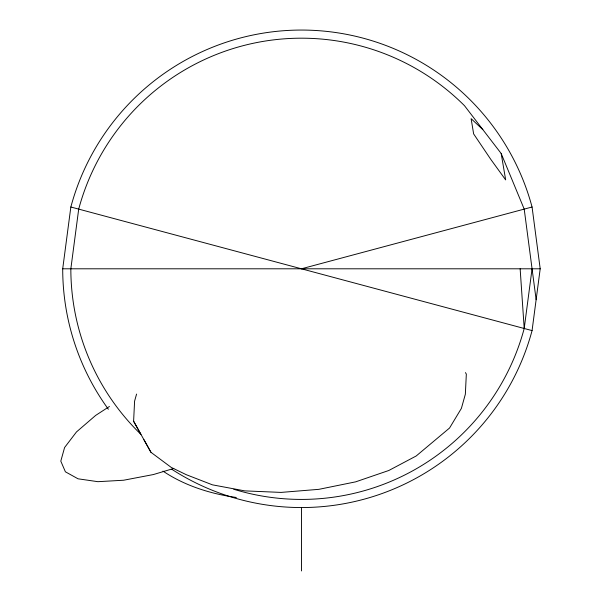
<?xml version="1.0" encoding="UTF-8"?>
<svg xmlns="http://www.w3.org/2000/svg" width="601" height="601" viewBox="0 0 601 601"><rect width="100%" height="100%" fill="white"/><g stroke="black" fill="none" stroke-linecap="round" stroke-linejoin="round"><path stroke-width="0.9" d="M140.957 434.44L133.61 421.233L134.594 401.13L136.57 394.068M108.39 409.258A238.747 238.747 0 0 1 62.707 268.797L70.843 207.007A238.747 238.747 0 0 1 532.065 207.007L540.201 268.797L532.065 330.595A238.747 238.747 0 0 1 171.788 469.268M233.789 489.267A230.611 230.611 0 0 0 524.207 328.484L532.065 268.797M109.45 406.471L95.694 415.389L76.485 431.931L64.585 447.535L60.799 461.132L65.389 471.8L78.047 478.809L97.91 481.686L123.618 480.229L153.42 474.542L173.779 468.449M301.454 268.797L532.065 207.007M62.707 268.797L540.201 268.797M236.343 497.47C210.53 493.864 184.665 485.691 162.946 471.094M70.843 207.007L532.065 330.595M133.61 421.233L150.956 452.313L171.225 467.405L186.28 474.7L212.416 484.834L244.742 490.874L281.058 492.407L318.883 489.334L355.634 481.852L388.817 470.485L416.17 456.001L449.556 428.017L461.395 408.372L465.347 394.241L466.331 374.145L465.467 372.59M482.843 129.613L471.109 118.66L473.641 133.918L490.844 159.453L505.674 179.917L501.174 153.495L464.52 105.731A230.611 230.611 0 0 0 78.701 209.11L70.843 268.797A230.611 230.611 0 0 0 140.349 433.809M143.962 439.729L150.956 452.313M501.174 153.495L524.207 209.11L536.137 299.696M520.143 268.797L524.207 328.484M301.454 507.544L301.454 570.95"/></g></svg>
